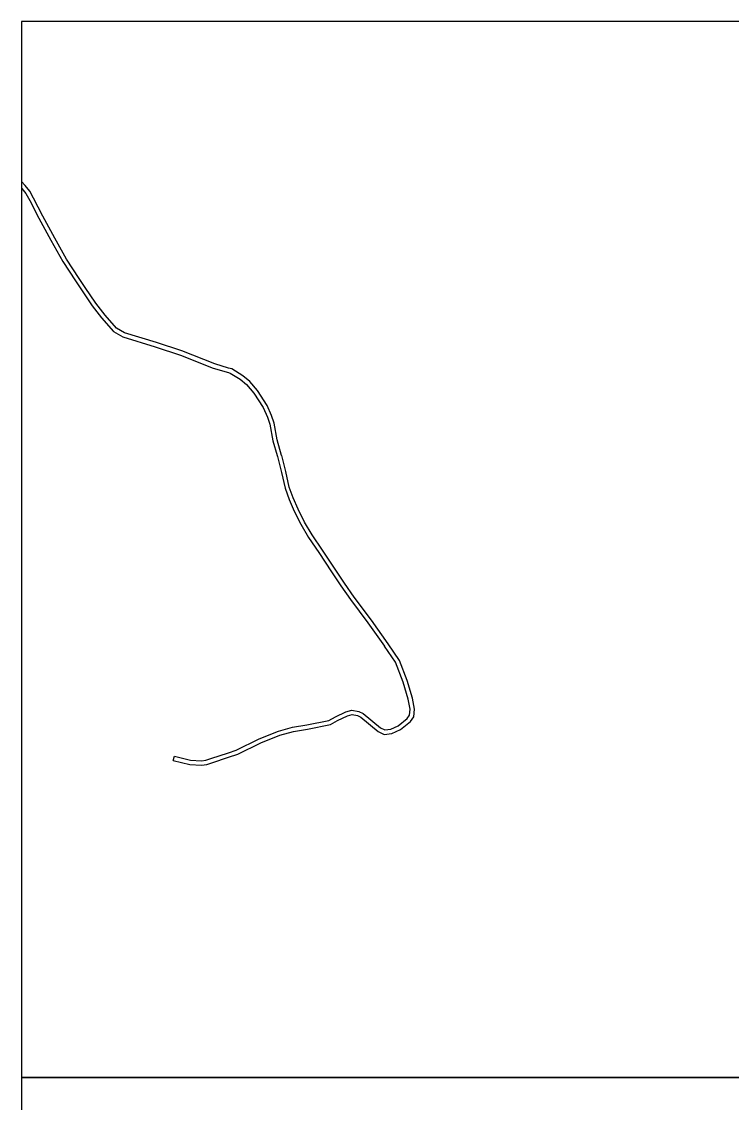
# Model space of a CAD drawing. Header units: metres. Extents: x -24000 to -20800, y -105000 to -102000.
# Drawn here: x -24000 to -23596, y -102615 to -102000 of the extents above; entities that cross this region are included whole.
import ezdxf

# ---------------------------------------------------------------- set-up
doc = ezdxf.new("R2010")
doc.units = ezdxf.units.M
doc.header["$LTSCALE"] = 2.5
doc.layers.add('図郭', color=7, linetype='Continuous')
doc.layers.add('道路', color=7, linetype='Continuous')

msp = doc.modelspace()

# ---------------------------------------------------------------- linework, layer by layer
at = {"layer": '図郭'}
for points in [[(-24000, -102600), (-23200, -102600), (-23200, -102000), (-24000, -102000)], [(-24000, -103200), (-23200, -103200), (-23200, -102600), (-24000, -102600)]]:
    msp.add_lwpolyline(points, close=True, dxfattribs=at)
at = {"layer": '道路'}
for points in [[(-23852.2, -102246.62), (-23852.24, -102246.45), (-23854.79, -102237.64), (-23856.52, -102228.14), (-23857.9, -102223.82), (-23860.44, -102218.04), (-23865.97, -102209.61), (-23870.35, -102204.45), (-23874.34, -102201.18), (-23880.49, -102197.37), (-23882.38, -102196.81), (-23890.28, -102194.48), (-23908.9, -102187.1), (-23923.33, -102182.32), (-23941.53, -102176.85), (-23946.11, -102174.09), (-23952.6, -102166.74), (-23957.83, -102160), (-23963.8, -102151.09), (-23967.21, -102145.86), (-23974.43, -102135.01), (-23981.14, -102123.01), (-23987.92, -102110.58), (-23993.17, -102100.4), (-23995.41, -102096.4), (-23997.92, -102093.16), (-24000, -102090.77)], [(-24000, -102094.58), (-23999.86, -102094.74), (-23997.54, -102097.73), (-23995.39, -102101.55), (-23990.13, -102111.74), (-23983.31, -102124.25), (-23976.57, -102136.32), (-23969.32, -102147.2), (-23965.91, -102152.43), (-23959.86, -102161.48), (-23954.53, -102168.33), (-23947.73, -102176.04), (-23942.54, -102179.16), (-23924.07, -102184.71), (-23909.75, -102189.45), (-23891.1, -102196.84), (-23882.37, -102199.42), (-23881.52, -102199.67), (-23875.8, -102203.22), (-23872.11, -102206.24), (-23867.98, -102211.11), (-23862.65, -102219.23), (-23860.24, -102224.71), (-23858.95, -102228.74), (-23857.23, -102238.21), (-23854.8, -102246.62)], [(-23854.8, -102246.62), (-23854.65, -102247.11), (-23852.21, -102256.15), (-23850.26, -102265.16), (-23847.96, -102271.53), (-23845.14, -102278.18), (-23841.39, -102285.55), (-23836.9, -102293.04), (-23831.09, -102301.62), (-23823.81, -102312.65), (-23818.55, -102320.54), (-23813.05, -102328.4), (-23803.2, -102341.58), (-23793.68, -102354.94)], [(-23791.64, -102353.49), (-23801.18, -102340.11), (-23811.02, -102326.95), (-23816.49, -102319.13), (-23821.8, -102311.15), (-23829.01, -102300.24), (-23834.79, -102291.69), (-23839.2, -102284.35), (-23842.88, -102277.11), (-23845.63, -102270.62), (-23847.85, -102264.47), (-23849.78, -102255.55), (-23852.2, -102246.62)], [(-23913.78, -102419.76), (-23904.44, -102422.19), (-23897.72, -102422.53), (-23894.7, -102422.07), (-23891.81, -102421.11), (-23882.36, -102418.02), (-23877.15, -102416.32), (-23863.95, -102409.87), (-23853.27, -102405.49), (-23845.47, -102403.36), (-23837.43, -102401.97), (-23824.51, -102399.44), (-23820.43, -102397.2), (-23814.87, -102394.48), (-23812.2, -102393.78), (-23809.19, -102394.3), (-23807.17, -102395.29), (-23797.4, -102403.31), (-23793.96, -102404.99), (-23789.5, -102404.48), (-23784.58, -102402.28), (-23779, -102397.72), (-23777.03, -102394.93), (-23776.62, -102390.65), (-23777.78, -102384.34), (-23780.81, -102374.42), (-23785.3, -102362.93), (-23791.64, -102353.49)], [(-23913.15, -102417.34), (-23904.06, -102419.71), (-23897.85, -102420.02), (-23895.29, -102419.63), (-23892.51, -102418.71), (-23882.36, -102415.39), (-23878.09, -102413.99), (-23864.97, -102407.59), (-23854.07, -102403.12), (-23846.01, -102400.91), (-23837.88, -102399.51), (-23825.37, -102397.06), (-23821.59, -102394.99), (-23815.75, -102392.12), (-23812.31, -102391.22), (-23808.41, -102391.9), (-23805.81, -102393.17), (-23796.04, -102401.19), (-23793.52, -102402.42), (-23790.17, -102402.04), (-23785.91, -102400.13), (-23780.84, -102396), (-23779.45, -102394.03), (-23779.14, -102390.76), (-23780.21, -102384.94), (-23783.17, -102375.24), (-23787.58, -102363.98), (-23793.68, -102354.94)], [(-23913.78, -102419.76), (-23913.15, -102417.34)]]:
    msp.add_lwpolyline(points, dxfattribs=at)

doc.saveas('drawing.dxf')
